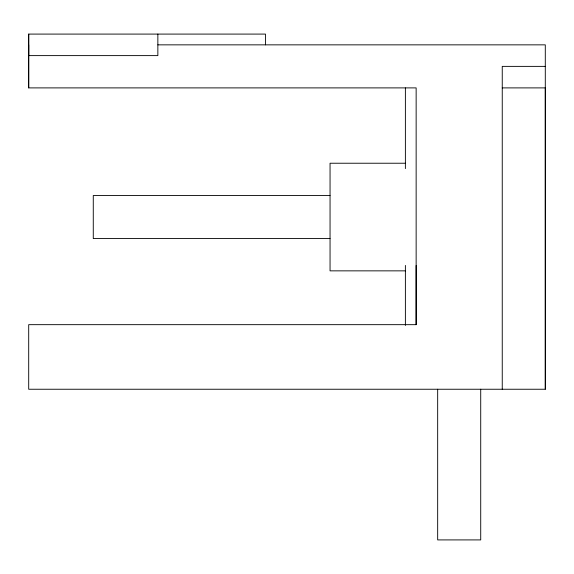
<?xml version="1.0" encoding="UTF-8"?>
<svg xmlns="http://www.w3.org/2000/svg" width="574" height="574" viewBox="0 0 574 574"><rect width="100%" height="100%" fill="white"/><g stroke="black" fill="none" stroke-linecap="round" stroke-linejoin="round"><path stroke-width="0.86" d="M265.482 44.851L265.482 34.088L28.707 34.088L28.7 55.613L157.857 55.613L157.857 34.088M502.25 87.894L545.3 87.894L545.3 389.244L28.7 389.244L28.7 324.669L416.15 324.669L416.143 87.894L28.7 87.894L28.7 44.851M416.15 324.669L416.15 265.511M157.857 44.851L545.293 44.851L545.3 389.244M545.3 66.376L502.25 66.376L502.25 389.244M405.387 163.231L330.05 163.231L330.05 270.856L405.387 270.856M330.043 195.519L93.275 195.519L93.275 238.569L330.043 238.569M480.718 389.244L480.718 539.912L437.668 539.912L437.668 389.244M405.387 87.894L405.387 168.613M405.387 265.425L405.387 325.415M28.707 34.088L28.7 87.894"/></g></svg>
